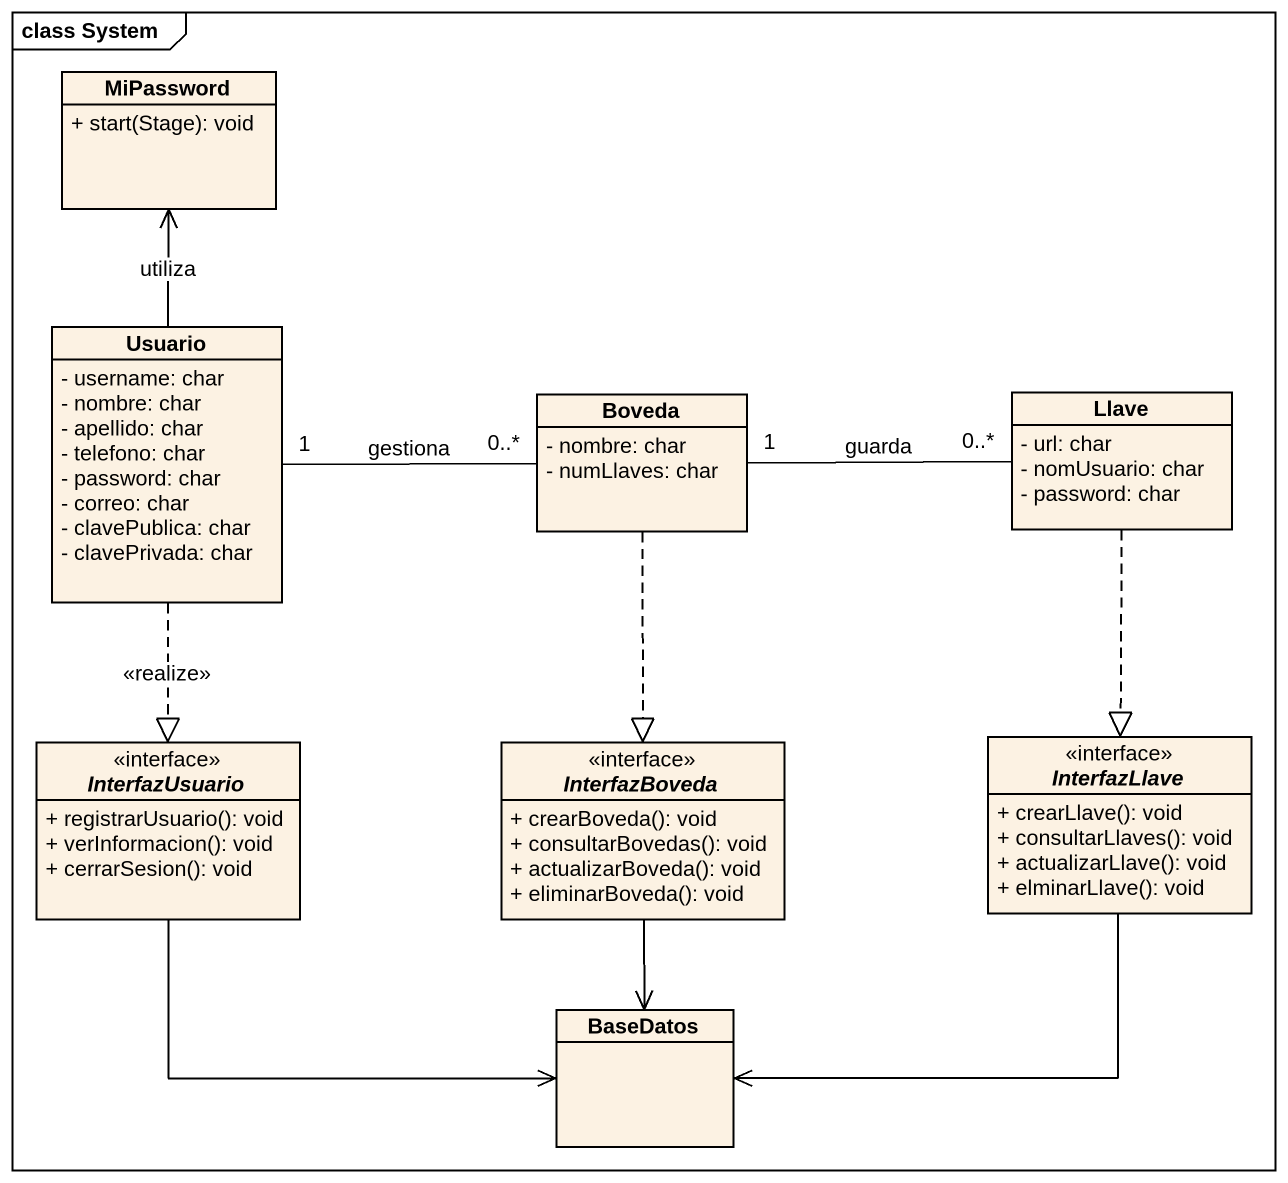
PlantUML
@startuml
mainframe class System
hide circle
hide empty members
skinparam classAttributeIconSize 0
class MiPassword {
  + start(Stage): void
}
class Usuario {
  - username: char
  - nombre: char
  - apellido: char
  - telefono: char
  - password: char
  - correo: char
  - clavePublica: char
  - clavePrivada: char
}
class Boveda {
  - nombre: char
  - numLlaves: char
}
class Llave {
  - url: char
  - nomUsuario: char
  - password: char
}
interface InterfazUsuario <<interface>> {
  + registrarUsuario(): void
  + verInformacion(): void
  + cerrarSesion(): void
}
interface InterfazBoveda <<interface>> {
  + crearBoveda(): void
  + consultarBovedas(): void
  + actualizarBoveda(): void
  + eliminarBoveda(): void
}
interface InterfazLlave <<interface>> {
  + crearLlave(): void
  + consultarLlaves(): void
  + actualizarLlave(): void
  + elminarLlave(): void
}
class BaseDatos
Usuario -up-> MiPassword : utiliza
Usuario "1" -right- "0..*" Boveda : gestiona
Usuario ..|> InterfazUsuario : <<realize>>
Boveda "1" -right- "0..*" Llave : guarda
Boveda ..|> InterfazBoveda
Llave ..|> InterfazLlave
InterfazUsuario -right-> BaseDatos
InterfazBoveda --> BaseDatos
InterfazLlave -left-> BaseDatos
@enduml
